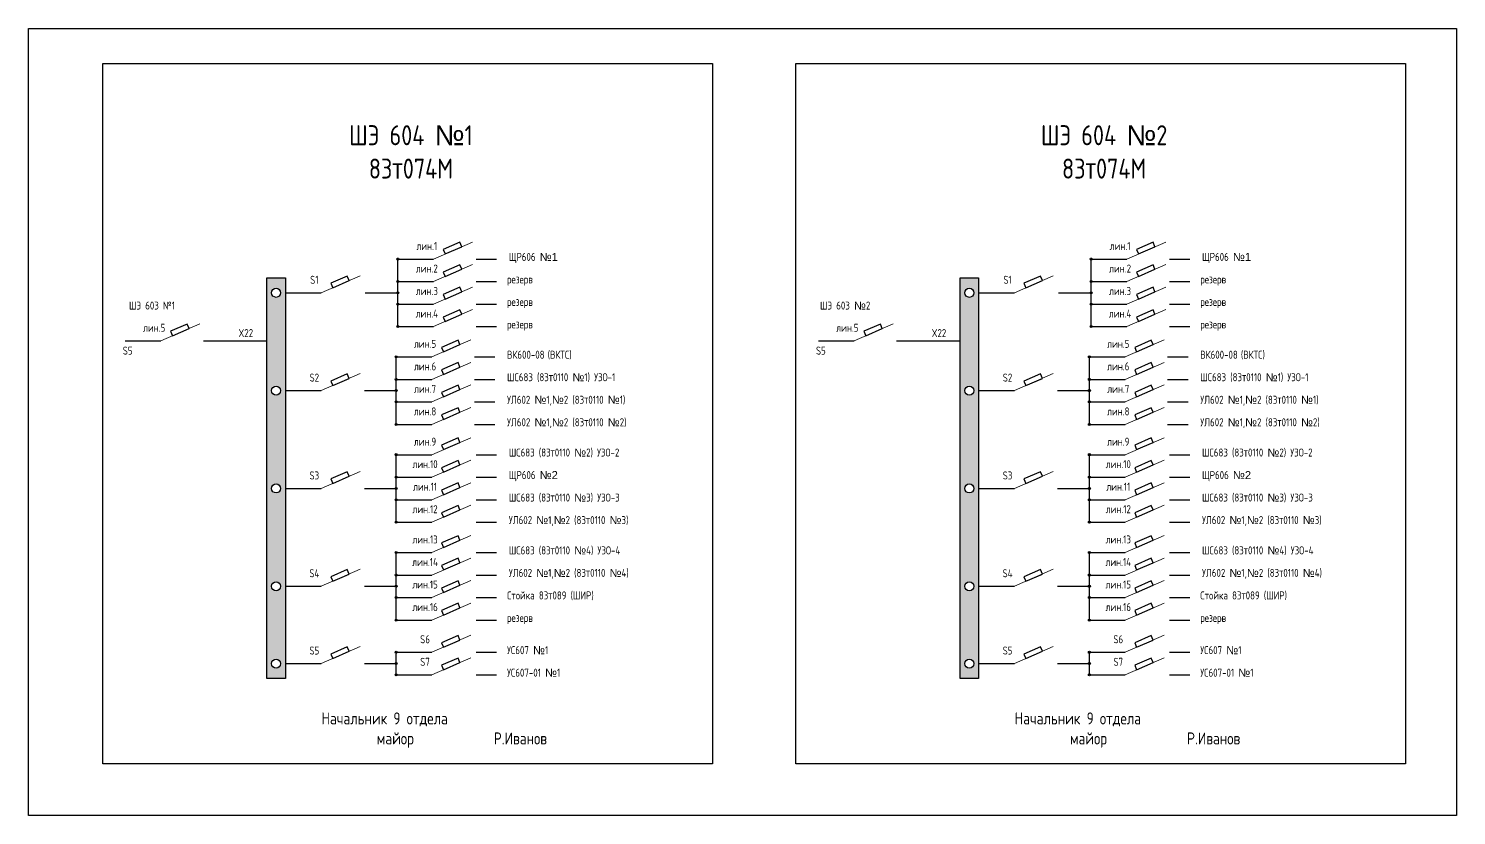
# Model space of a CAD drawing. Header units: millimetres. Extents: x 467 to 777, y 582 to 887.
# Drawn here: x 706.1 to 777.5, y 774.1 to 813.4 of the extents above; entities that cross this region are included whole.
import ezdxf

# ---------------------------------------------------------------- set-up
doc = ezdxf.new("R2010")
doc.units = ezdxf.units.MM
doc.header["$LTSCALE"] = 0.1

msp = doc.modelspace()

# ---------------------------------------------------------------- hatches: boundary and pattern name
h = msp.add_hatch(color=256)
h.paths.add_polyline_path([(724.578, 801.861), (724.528, 801.861), (724.528, 801.811, 0.414214)], flags=17)
h.paths.add_polyline_path([(724.478, 801.861, 0.414214), (724.528, 801.811), (724.528, 801.861), (724.578, 801.861, 1)])
h = msp.add_hatch(color=256)
h.paths.add_polyline_path([(759.237, 801.861), (759.186, 801.861), (759.186, 801.811, 0.414214)], flags=17)
h.paths.add_polyline_path([(759.136, 801.861, 0.414214), (759.186, 801.811), (759.186, 801.861), (759.237, 801.861, 1)])
h = msp.add_hatch(color=256)
h.paths.add_polyline_path([(717.973, 780.899), (718.904, 780.899), (718.904, 800.918), (717.973, 800.918)])
h.paths.add_polyline_path([(718.212, 790.395, -1), (718.665, 790.395, -1)], flags=16)
h.paths.add_polyline_path([(718.665, 785.506, -1), (718.212, 785.506, -1)], flags=16)
h.paths.add_polyline_path([(718.212, 795.284, -1), (718.665, 795.284, -1)], flags=16)
h.paths.add_polyline_path([(718.665, 781.644, -1), (718.212, 781.644, -1)], flags=16)
h.paths.add_polyline_path([(718.212, 800.173, -1), (718.665, 800.173, -1)], flags=16)
h = msp.add_hatch(color=256)
h.paths.add_polyline_path([(724.578, 800.735), (724.528, 800.735), (724.528, 800.685, 0.414214)], flags=17)
h.paths.add_polyline_path([(724.478, 800.735, 0.414214), (724.528, 800.685), (724.528, 800.735), (724.578, 800.735, 1)])
h = msp.add_hatch(color=256)
h.paths.add_polyline_path([(752.632, 780.899), (753.562, 780.899), (753.562, 800.918), (752.632, 800.918)])
h.paths.add_polyline_path([(752.871, 790.395, -1), (753.323, 790.395, -1)], flags=16)
h.paths.add_polyline_path([(753.323, 785.506, -1), (752.871, 785.506, -1)], flags=16)
h.paths.add_polyline_path([(752.871, 795.284, -1), (753.323, 795.284, -1)], flags=16)
h.paths.add_polyline_path([(753.323, 781.644, -1), (752.871, 781.644, -1)], flags=16)
h.paths.add_polyline_path([(752.871, 800.173, -1), (753.323, 800.173, -1)], flags=16)
h = msp.add_hatch(color=256)
h.paths.add_polyline_path([(759.237, 800.735), (759.186, 800.735), (759.186, 800.685, 0.414214)], flags=17)
h.paths.add_polyline_path([(759.136, 800.735, 0.414214), (759.186, 800.685), (759.186, 800.735), (759.237, 800.735, 1)])
h = msp.add_hatch(color=256)
h.paths.add_polyline_path([(724.578, 800.173), (724.528, 800.173), (724.528, 800.122, 0.414214)], flags=17)
h.paths.add_polyline_path([(724.478, 800.173, 0.414214), (724.528, 800.122), (724.528, 800.173), (724.578, 800.173, 1)])
h = msp.add_hatch(color=256)
h.paths.add_polyline_path([(724.578, 799.61), (724.528, 799.61), (724.528, 799.56, 0.414214)], flags=17)
h.paths.add_polyline_path([(724.478, 799.61, 0.414214), (724.528, 799.56), (724.528, 799.61), (724.578, 799.61, 1)])
h = msp.add_hatch(color=256)
h.paths.add_polyline_path([(759.237, 800.173), (759.186, 800.173), (759.186, 800.122, 0.414214)], flags=17)
h.paths.add_polyline_path([(759.136, 800.173, 0.414214), (759.186, 800.122), (759.186, 800.173), (759.237, 800.173, 1)])
h = msp.add_hatch(color=256)
h.paths.add_polyline_path([(759.237, 799.61), (759.186, 799.61), (759.186, 799.56, 0.414214)], flags=17)
h.paths.add_polyline_path([(759.136, 799.61, 0.414214), (759.186, 799.56), (759.186, 799.61), (759.237, 799.61, 1)])
h = msp.add_hatch(color=256)
h.paths.add_polyline_path([(724.578, 798.484), (724.528, 798.484), (724.528, 798.434, 0.414214)], flags=17)
h.paths.add_polyline_path([(724.478, 798.484, 0.414214), (724.528, 798.434), (724.528, 798.484), (724.578, 798.484, 1)])
h = msp.add_hatch(color=256)
h.paths.add_polyline_path([(759.237, 798.484), (759.186, 798.484), (759.186, 798.434, 0.414214)], flags=17)
h.paths.add_polyline_path([(759.136, 798.484, 0.414214), (759.186, 798.434), (759.186, 798.484), (759.237, 798.484, 1)])
h = msp.add_hatch(color=256)
h.paths.add_polyline_path([(724.489, 796.972), (724.439, 796.972), (724.439, 796.922, 0.414214)], flags=17)
h.paths.add_polyline_path([(724.389, 796.972, 0.414214), (724.439, 796.922), (724.439, 796.972), (724.489, 796.972, 1)])
h = msp.add_hatch(color=256)
h.paths.add_polyline_path([(759.148, 796.972), (759.098, 796.972), (759.098, 796.922, 0.414214)], flags=17)
h.paths.add_polyline_path([(759.047, 796.972, 0.414214), (759.098, 796.922), (759.098, 796.972), (759.148, 796.972, 1)])
h = msp.add_hatch(color=256)
h.paths.add_polyline_path([(724.489, 795.847), (724.439, 795.847), (724.439, 795.796, 0.414214)], flags=17)
h.paths.add_polyline_path([(724.389, 795.847, 0.414214), (724.439, 795.796), (724.439, 795.847), (724.489, 795.847, 1)])
h = msp.add_hatch(color=256)
h.paths.add_polyline_path([(724.489, 795.284), (724.439, 795.284), (724.439, 795.234, 0.414214)], flags=17)
h.paths.add_polyline_path([(724.389, 795.284, 0.414214), (724.439, 795.234), (724.439, 795.284), (724.489, 795.284, 1)])
h = msp.add_hatch(color=256)
h.paths.add_polyline_path([(759.148, 795.847), (759.098, 795.847), (759.098, 795.796, 0.414214)], flags=17)
h.paths.add_polyline_path([(759.047, 795.847, 0.414214), (759.098, 795.796), (759.098, 795.847), (759.148, 795.847, 1)])
h = msp.add_hatch(color=256)
h.paths.add_polyline_path([(759.148, 795.284), (759.098, 795.284), (759.098, 795.234, 0.414214)], flags=17)
h.paths.add_polyline_path([(759.047, 795.284, 0.414214), (759.098, 795.234), (759.098, 795.284), (759.148, 795.284, 1)])
h = msp.add_hatch(color=256)
h.paths.add_polyline_path([(724.489, 794.721), (724.439, 794.721), (724.439, 794.671, 0.414214)], flags=17)
h.paths.add_polyline_path([(724.389, 794.721, 0.414214), (724.439, 794.671), (724.439, 794.721), (724.489, 794.721, 1)])
h = msp.add_hatch(color=256)
h.paths.add_polyline_path([(759.148, 794.721), (759.098, 794.721), (759.098, 794.671, 0.414214)], flags=17)
h.paths.add_polyline_path([(759.047, 794.721, 0.414214), (759.098, 794.671), (759.098, 794.721), (759.148, 794.721, 1)])
h = msp.add_hatch(color=256)
h.paths.add_polyline_path([(724.489, 793.595), (724.439, 793.595), (724.439, 793.545, 0.414214)], flags=17)
h.paths.add_polyline_path([(724.389, 793.595, 0.414214), (724.439, 793.545), (724.439, 793.595), (724.489, 793.595, 1)])
h = msp.add_hatch(color=256)
h.paths.add_polyline_path([(759.148, 793.595), (759.098, 793.595), (759.098, 793.545, 0.414214)], flags=17)
h.paths.add_polyline_path([(759.047, 793.595, 0.414214), (759.098, 793.545), (759.098, 793.595), (759.148, 793.595, 1)])
h = msp.add_hatch(color=256)
h.paths.add_polyline_path([(724.489, 792.084), (724.439, 792.084), (724.439, 792.033, 0.414214)], flags=17)
h.paths.add_polyline_path([(724.389, 792.084, 0.414214), (724.439, 792.033), (724.439, 792.084), (724.489, 792.084, 1)])
h = msp.add_hatch(color=256)
h.paths.add_polyline_path([(759.148, 792.084), (759.098, 792.084), (759.098, 792.033, 0.414214)], flags=17)
h.paths.add_polyline_path([(759.047, 792.084, 0.414214), (759.098, 792.033), (759.098, 792.084), (759.148, 792.084, 1)])
h = msp.add_hatch(color=256)
h.paths.add_polyline_path([(724.489, 790.958), (724.439, 790.958), (724.439, 790.908, 0.414214)], flags=17)
h.paths.add_polyline_path([(724.389, 790.958, 0.414214), (724.439, 790.908), (724.439, 790.958), (724.489, 790.958, 1)])
h = msp.add_hatch(color=256)
h.paths.add_polyline_path([(759.148, 790.958), (759.098, 790.958), (759.098, 790.908, 0.414214)], flags=17)
h.paths.add_polyline_path([(759.047, 790.958, 0.414214), (759.098, 790.908), (759.098, 790.958), (759.148, 790.958, 1)])
h = msp.add_hatch(color=256)
h.paths.add_polyline_path([(724.489, 790.395), (724.439, 790.395), (724.439, 790.345, 0.414214)], flags=17)
h.paths.add_polyline_path([(724.389, 790.395, 0.414214), (724.439, 790.345), (724.439, 790.395), (724.489, 790.395, 1)])
h = msp.add_hatch(color=256)
h.paths.add_polyline_path([(759.148, 790.395), (759.098, 790.395), (759.098, 790.345, 0.414214)], flags=17)
h.paths.add_polyline_path([(759.047, 790.395, 0.414214), (759.098, 790.345), (759.098, 790.395), (759.148, 790.395, 1)])
h = msp.add_hatch(color=256)
h.paths.add_polyline_path([(724.489, 789.832), (724.439, 789.832), (724.439, 789.782, 0.414214)], flags=17)
h.paths.add_polyline_path([(724.389, 789.832, 0.414214), (724.439, 789.782), (724.439, 789.832), (724.489, 789.832, 1)])
h = msp.add_hatch(color=256)
h.paths.add_polyline_path([(759.148, 789.832), (759.098, 789.832), (759.098, 789.782, 0.414214)], flags=17)
h.paths.add_polyline_path([(759.047, 789.832, 0.414214), (759.098, 789.782), (759.098, 789.832), (759.148, 789.832, 1)])
h = msp.add_hatch(color=256)
h.paths.add_polyline_path([(724.489, 788.707), (724.439, 788.707), (724.439, 788.656, 0.414214)], flags=17)
h.paths.add_polyline_path([(724.389, 788.707, 0.414214), (724.439, 788.656), (724.439, 788.707), (724.489, 788.707, 1)])
h = msp.add_hatch(color=256)
h.paths.add_polyline_path([(759.148, 788.707), (759.098, 788.707), (759.098, 788.656, 0.414214)], flags=17)
h.paths.add_polyline_path([(759.047, 788.707, 0.414214), (759.098, 788.656), (759.098, 788.707), (759.148, 788.707, 1)])
h = msp.add_hatch(color=256)
h.paths.add_polyline_path([(724.489, 787.195), (724.439, 787.195), (724.439, 787.145, 0.414214)], flags=17)
h.paths.add_polyline_path([(724.389, 787.195, 0.414214), (724.439, 787.145), (724.439, 787.195), (724.489, 787.195, 1)])
h = msp.add_hatch(color=256)
h.paths.add_polyline_path([(759.148, 787.195), (759.098, 787.195), (759.098, 787.145, 0.414214)], flags=17)
h.paths.add_polyline_path([(759.047, 787.195, 0.414214), (759.098, 787.145), (759.098, 787.195), (759.148, 787.195, 1)])
h = msp.add_hatch(color=256)
h.paths.add_polyline_path([(724.489, 786.069), (724.439, 786.069), (724.439, 786.019, 0.414214)], flags=17)
h.paths.add_polyline_path([(724.389, 786.069, 0.414214), (724.439, 786.019), (724.439, 786.069), (724.489, 786.069, 1)])
h = msp.add_hatch(color=256)
h.paths.add_polyline_path([(759.148, 786.069), (759.098, 786.069), (759.098, 786.019, 0.414214)], flags=17)
h.paths.add_polyline_path([(759.047, 786.069, 0.414214), (759.098, 786.019), (759.098, 786.069), (759.148, 786.069, 1)])
h = msp.add_hatch(color=256)
h.paths.add_polyline_path([(724.489, 785.506), (724.439, 785.506), (724.439, 785.456, 0.414214)], flags=17)
h.paths.add_polyline_path([(724.389, 785.506, 0.414214), (724.439, 785.456), (724.439, 785.506), (724.489, 785.506, 1)])
h = msp.add_hatch(color=256)
h.paths.add_polyline_path([(759.148, 785.506), (759.098, 785.506), (759.098, 785.456, 0.414214)], flags=17)
h.paths.add_polyline_path([(759.047, 785.506, 0.414214), (759.098, 785.456), (759.098, 785.506), (759.148, 785.506, 1)])
h = msp.add_hatch(color=256)
h.paths.add_polyline_path([(724.489, 784.944), (724.439, 784.944), (724.439, 784.893, 0.414214)], flags=17)
h.paths.add_polyline_path([(724.389, 784.944, 0.414214), (724.439, 784.893), (724.439, 784.944), (724.489, 784.944, 1)])
h = msp.add_hatch(color=256)
h.paths.add_polyline_path([(759.148, 784.944), (759.098, 784.944), (759.098, 784.893, 0.414214)], flags=17)
h.paths.add_polyline_path([(759.047, 784.944, 0.414214), (759.098, 784.893), (759.098, 784.944), (759.148, 784.944, 1)])
h = msp.add_hatch(color=256)
h.paths.add_polyline_path([(724.489, 783.818), (724.439, 783.818), (724.439, 783.768, 0.414214)], flags=17)
h.paths.add_polyline_path([(724.389, 783.818, 0.414214), (724.439, 783.768), (724.439, 783.818), (724.489, 783.818, 1)])
h = msp.add_hatch(color=256)
h.paths.add_polyline_path([(759.148, 783.818), (759.098, 783.818), (759.098, 783.768, 0.414214)], flags=17)
h.paths.add_polyline_path([(759.047, 783.818, 0.414214), (759.098, 783.768), (759.098, 783.818), (759.148, 783.818, 1)])
h = msp.add_hatch(color=256)
h.paths.add_polyline_path([(724.489, 782.207), (724.439, 782.207), (724.439, 782.156, 0.414214)], flags=17)
h.paths.add_polyline_path([(724.389, 782.207, 0.414214), (724.439, 782.156), (724.439, 782.207), (724.489, 782.207, 1)])
h = msp.add_hatch(color=256)
h.paths.add_polyline_path([(759.148, 782.207), (759.098, 782.207), (759.098, 782.156, 0.414214)], flags=17)
h.paths.add_polyline_path([(759.047, 782.207, 0.414214), (759.098, 782.156), (759.098, 782.207), (759.148, 782.207, 1)])
h = msp.add_hatch(color=256)
h.paths.add_polyline_path([(724.489, 781.644), (724.439, 781.644), (724.439, 781.594, 0.414214)], flags=17)
h.paths.add_polyline_path([(724.389, 781.644, 0.414214), (724.439, 781.594), (724.439, 781.644), (724.489, 781.644, 1)])
h = msp.add_hatch(color=256)
h.paths.add_polyline_path([(724.489, 781.081), (724.439, 781.081), (724.439, 781.031, 0.414214)], flags=17)
h.paths.add_polyline_path([(724.389, 781.081, 0.414214), (724.439, 781.031), (724.439, 781.081), (724.489, 781.081, 1)])
h = msp.add_hatch(color=256)
h.paths.add_polyline_path([(759.148, 781.644), (759.098, 781.644), (759.098, 781.594, 0.414214)], flags=17)
h.paths.add_polyline_path([(759.047, 781.644, 0.414214), (759.098, 781.594), (759.098, 781.644), (759.148, 781.644, 1)])
h = msp.add_hatch(color=256)
h.paths.add_polyline_path([(759.148, 781.081), (759.098, 781.081), (759.098, 781.031, 0.414214)], flags=17)
h.paths.add_polyline_path([(759.047, 781.081, 0.414214), (759.098, 781.031), (759.098, 781.081), (759.148, 781.081, 1)])

# ---------------------------------------------------------------- linework, layer by layer
at = {"lineweight": 15}
for p, q in [((726.313, 801.861), (728.262, 802.71)), ((760.971, 801.861), (762.92, 802.71)), ((720.689, 800.173), (722.638, 801.022)), ((726.313, 800.735), (728.262, 801.585)), ((755.347, 800.173), (757.296, 801.022)), ((760.971, 800.735), (762.92, 801.585)), ((726.313, 799.61), (728.262, 800.459)), ((760.971, 799.61), (762.92, 800.459)), ((726.313, 798.484), (728.262, 799.333)), ((760.971, 798.484), (762.92, 799.333)), ((712.679, 797.774), (714.628, 798.624)), ((747.337, 797.774), (749.287, 798.624)), ((726.224, 796.972), (728.173, 797.821)), ((760.882, 796.972), (762.831, 797.821)), ((720.689, 795.284), (722.638, 796.133)), ((726.224, 795.847), (728.173, 796.696)), ((755.347, 795.284), (757.296, 796.133)), ((760.882, 795.847), (762.831, 796.696)), ((726.224, 794.721), (728.173, 795.57)), ((760.882, 794.721), (762.831, 795.57)), ((726.224, 793.595), (728.173, 794.445)), ((760.882, 793.595), (762.831, 794.445)), ((726.224, 792.084), (728.173, 792.933)), ((760.882, 792.084), (762.831, 792.933)), ((726.224, 790.958), (728.173, 791.807)), ((760.882, 790.958), (762.831, 791.807)), ((720.689, 790.395), (722.638, 791.244)), ((755.347, 790.395), (757.296, 791.244)), ((726.224, 789.832), (728.173, 790.682)), ((760.882, 789.832), (762.831, 790.682)), ((726.224, 788.707), (728.173, 789.556)), ((760.882, 788.707), (762.831, 789.556)), ((726.224, 787.195), (728.173, 788.044)), ((760.882, 787.195), (762.831, 788.044)), ((726.224, 786.069), (728.173, 786.918)), ((760.882, 786.069), (762.831, 786.918)), ((720.689, 785.506), (722.638, 786.356)), ((755.347, 785.506), (757.296, 786.356)), ((726.224, 784.944), (728.173, 785.793)), ((760.882, 784.944), (762.831, 785.793)), ((726.224, 783.818), (728.173, 784.667)), ((760.882, 783.818), (762.831, 784.667)), ((720.689, 781.644), (722.638, 782.493)), ((726.224, 782.207), (728.173, 783.056)), ((755.347, 781.644), (757.296, 782.493)), ((760.882, 782.207), (762.831, 783.056)), ((726.224, 781.081), (728.173, 781.93)), ((760.882, 781.081), (762.831, 781.93))]:
    msp.add_line(p, q, dxfattribs=at)
for p, q in [((724.528, 801.861), (726.313, 801.861)), ((724.528, 798.484), (724.528, 801.861)), ((728.439, 801.861), (729.461, 801.861)), ((759.186, 801.861), (760.971, 801.861)), ((759.186, 798.484), (759.186, 801.861)), ((763.097, 801.861), (764.119, 801.861)), ((724.528, 800.735), (726.313, 800.735)), ((728.439, 800.735), (729.461, 800.735)), ((759.186, 800.735), (760.971, 800.735)), ((763.097, 800.735), (764.119, 800.735)), ((718.904, 800.173), (720.689, 800.173)), ((722.899, 800.173), (724.528, 800.173)), ((724.528, 799.61), (726.313, 799.61)), ((728.439, 799.61), (729.461, 799.61)), ((753.562, 800.173), (755.347, 800.173)), ((757.558, 800.173), (759.186, 800.173)), ((759.186, 799.61), (760.971, 799.61)), ((763.097, 799.61), (764.119, 799.61)), ((724.528, 798.484), (726.313, 798.484)), ((728.439, 798.484), (729.461, 798.484)), ((759.186, 798.484), (760.971, 798.484)), ((763.097, 798.484), (764.119, 798.484)), ((710.894, 797.774), (712.679, 797.774)), ((714.805, 797.774), (717.973, 797.774)), ((745.553, 797.774), (747.337, 797.774)), ((749.463, 797.774), (752.632, 797.774)), ((724.439, 796.972), (726.224, 796.972)), ((724.439, 793.595), (724.439, 796.972)), ((728.35, 796.972), (729.372, 796.972)), ((759.098, 796.972), (760.882, 796.972)), ((759.098, 793.595), (759.098, 796.972)), ((763.008, 796.972), (764.03, 796.972)), ((718.904, 795.284), (720.689, 795.284)), ((722.855, 795.284), (724.439, 795.284)), ((724.439, 795.847), (726.224, 795.847)), ((728.35, 795.847), (729.372, 795.847)), ((753.562, 795.284), (755.347, 795.284)), ((757.513, 795.284), (759.098, 795.284)), ((759.098, 795.847), (760.882, 795.847)), ((763.008, 795.847), (764.03, 795.847)), ((724.439, 794.721), (726.224, 794.721)), ((728.35, 794.721), (729.372, 794.721)), ((759.098, 794.721), (760.882, 794.721)), ((763.008, 794.721), (764.03, 794.721)), ((724.439, 793.595), (726.224, 793.595)), ((728.35, 793.595), (729.372, 793.595)), ((759.098, 793.595), (760.882, 793.595)), ((763.008, 793.595), (764.03, 793.595)), ((724.439, 792.084), (726.224, 792.084)), ((724.439, 788.707), (724.439, 792.084)), ((728.439, 792.084), (729.461, 792.084)), ((759.098, 792.084), (760.882, 792.084)), ((759.098, 788.707), (759.098, 792.084)), ((763.097, 792.084), (764.119, 792.084)), ((718.904, 790.395), (720.689, 790.395)), ((722.855, 790.395), (724.439, 790.395)), ((724.439, 790.958), (726.224, 790.958)), ((728.439, 790.958), (729.461, 790.958)), ((753.562, 790.395), (755.347, 790.395)), ((757.513, 790.395), (759.098, 790.395)), ((759.098, 790.958), (760.882, 790.958)), ((763.097, 790.958), (764.119, 790.958)), ((724.439, 789.832), (726.224, 789.832)), ((728.439, 789.832), (729.461, 789.832)), ((759.098, 789.832), (760.882, 789.832)), ((763.097, 789.832), (764.119, 789.832)), ((724.439, 788.707), (726.224, 788.707)), ((728.439, 788.707), (729.461, 788.707)), ((759.098, 788.707), (760.882, 788.707)), ((763.097, 788.707), (764.119, 788.707)), ((724.439, 787.195), (726.224, 787.195)), ((724.439, 783.818), (724.439, 787.195)), ((728.439, 787.195), (729.461, 787.195)), ((759.098, 787.195), (760.882, 787.195)), ((759.098, 783.818), (759.098, 787.195)), ((763.097, 787.195), (764.119, 787.195)), ((724.439, 786.069), (726.224, 786.069)), ((728.439, 786.069), (729.461, 786.069)), ((759.098, 786.069), (760.882, 786.069)), ((763.097, 786.069), (764.119, 786.069)), ((718.904, 785.506), (720.689, 785.506)), ((722.855, 785.506), (724.439, 785.506)), ((753.562, 785.506), (755.347, 785.506)), ((757.513, 785.506), (759.098, 785.506)), ((724.439, 784.944), (726.224, 784.944)), ((728.439, 784.944), (729.461, 784.944)), ((759.098, 784.944), (760.882, 784.944)), ((763.097, 784.944), (764.119, 784.944)), ((724.439, 783.818), (726.224, 783.818)), ((728.439, 783.818), (729.461, 783.818)), ((759.098, 783.818), (760.882, 783.818)), ((763.097, 783.818), (764.119, 783.818)), ((724.439, 782.207), (726.224, 782.207)), ((724.439, 781.081), (724.439, 782.207)), ((728.439, 782.207), (729.461, 782.207)), ((759.098, 782.207), (760.882, 782.207)), ((759.098, 781.081), (759.098, 782.207)), ((763.097, 782.207), (764.119, 782.207)), ((718.904, 781.644), (720.689, 781.644)), ((722.855, 781.644), (724.439, 781.644)), ((724.439, 781.081), (726.224, 781.081)), ((728.439, 781.081), (729.461, 781.081)), ((753.562, 781.644), (755.347, 781.644)), ((757.513, 781.644), (759.098, 781.644)), ((759.098, 781.081), (760.882, 781.081)), ((763.097, 781.081), (764.119, 781.081))]:
    msp.add_line(p, q)
for points in [[(706.062, 813.379), (777.451, 813.379), (777.451, 774.055), (706.062, 774.055)], [(709.771, 811.637), (740.249, 811.637), (740.249, 776.638), (709.771, 776.638)], [(744.429, 811.637), (774.907, 811.637), (774.907, 776.638), (744.429, 776.638)], [(726.891, 802.113), (727.721, 802.474), (727.623, 802.698), (726.794, 802.336)], [(761.55, 802.113), (762.379, 802.474), (762.282, 802.698), (761.452, 802.336)], [(721.267, 800.425), (722.097, 800.786), (721.999, 801.009), (721.17, 800.648)], [(726.891, 800.988), (727.721, 801.349), (727.623, 801.572), (726.794, 801.211)], [(755.926, 800.425), (756.755, 800.786), (756.658, 801.009), (755.829, 800.648)], [(761.55, 800.988), (762.379, 801.349), (762.282, 801.572), (761.452, 801.211)], [(717.973, 800.918), (718.904, 800.918), (718.904, 780.899), (717.973, 780.899)], [(726.891, 799.862), (727.721, 800.223), (727.623, 800.447), (726.794, 800.085)], [(752.632, 800.918), (753.562, 800.918), (753.562, 780.899), (752.632, 780.899)], [(761.55, 799.862), (762.379, 800.223), (762.282, 800.447), (761.452, 800.085)], [(726.891, 798.736), (727.721, 799.098), (727.623, 799.321), (726.794, 798.96)], [(761.55, 798.736), (762.379, 799.098), (762.282, 799.321), (761.452, 798.96)], [(713.258, 798.027), (714.087, 798.388), (713.99, 798.611), (713.161, 798.25)], [(747.916, 798.027), (748.745, 798.388), (748.648, 798.611), (747.819, 798.25)], [(726.803, 797.224), (727.632, 797.586), (727.535, 797.809), (726.705, 797.448)], [(761.461, 797.224), (762.29, 797.586), (762.193, 797.809), (761.364, 797.448)], [(721.267, 795.536), (722.097, 795.897), (721.999, 796.121), (721.17, 795.759)], [(726.803, 796.099), (727.632, 796.46), (727.535, 796.683), (726.705, 796.322)], [(755.926, 795.536), (756.755, 795.897), (756.658, 796.121), (755.829, 795.759)], [(761.461, 796.099), (762.29, 796.46), (762.193, 796.683), (761.364, 796.322)], [(726.803, 794.973), (727.632, 795.335), (727.535, 795.558), (726.705, 795.197)], [(761.461, 794.973), (762.29, 795.335), (762.193, 795.558), (761.364, 795.197)], [(726.803, 793.848), (727.632, 794.209), (727.535, 794.432), (726.705, 794.071)], [(761.461, 793.848), (762.29, 794.209), (762.193, 794.432), (761.364, 794.071)], [(726.803, 792.336), (727.632, 792.697), (727.535, 792.92), (726.705, 792.559)], [(761.461, 792.336), (762.29, 792.697), (762.193, 792.92), (761.364, 792.559)], [(726.803, 791.21), (727.632, 791.571), (727.535, 791.795), (726.705, 791.433)], [(761.461, 791.21), (762.29, 791.571), (762.193, 791.795), (761.364, 791.433)], [(721.267, 790.647), (722.097, 791.009), (721.999, 791.232), (721.17, 790.871)], [(755.926, 790.647), (756.755, 791.009), (756.658, 791.232), (755.829, 790.871)], [(726.803, 790.085), (727.632, 790.446), (727.535, 790.669), (726.705, 790.308)], [(761.461, 790.085), (762.29, 790.446), (762.193, 790.669), (761.364, 790.308)], [(726.803, 788.959), (727.632, 789.32), (727.535, 789.543), (726.705, 789.182)], [(761.461, 788.959), (762.29, 789.32), (762.193, 789.543), (761.364, 789.182)], [(726.803, 787.447), (727.632, 787.808), (727.535, 788.032), (726.705, 787.67)], [(761.461, 787.447), (762.29, 787.808), (762.193, 788.032), (761.364, 787.67)], [(726.803, 786.321), (727.632, 786.683), (727.535, 786.906), (726.705, 786.545)], [(761.461, 786.321), (762.29, 786.683), (762.193, 786.906), (761.364, 786.545)], [(721.267, 785.759), (722.097, 786.12), (721.999, 786.343), (721.17, 785.982)], [(755.926, 785.759), (756.755, 786.12), (756.658, 786.343), (755.829, 785.982)], [(726.803, 785.196), (727.632, 785.557), (727.535, 785.78), (726.705, 785.419)], [(761.461, 785.196), (762.29, 785.557), (762.193, 785.78), (761.364, 785.419)], [(726.803, 784.07), (727.632, 784.431), (727.535, 784.655), (726.705, 784.293)], [(761.461, 784.07), (762.29, 784.431), (762.193, 784.655), (761.364, 784.293)], [(721.267, 781.896), (722.097, 782.257), (721.999, 782.481), (721.17, 782.119)], [(726.803, 782.459), (727.632, 782.82), (727.535, 783.043), (726.705, 782.682)], [(755.926, 781.896), (756.755, 782.257), (756.658, 782.481), (755.829, 782.119)], [(761.461, 782.459), (762.29, 782.82), (762.193, 783.043), (761.364, 782.682)], [(726.803, 781.333), (727.632, 781.695), (727.535, 781.918), (726.705, 781.557)], [(761.461, 781.333), (762.29, 781.695), (762.193, 781.918), (761.364, 781.557)]]:
    msp.add_lwpolyline(points, close=True)
for centre, radius in [((724.528, 801.861), 0.0503), ((759.186, 801.861), 0.0503), ((718.439, 800.173), 0.226), ((724.528, 800.735), 0.0503), ((753.097, 800.173), 0.226), ((759.186, 800.735), 0.0503), ((724.528, 800.173), 0.0503), ((724.528, 799.61), 0.0503), ((759.186, 800.173), 0.0503), ((759.186, 799.61), 0.0503), ((724.528, 798.484), 0.0503), ((759.186, 798.484), 0.0503), ((724.439, 796.972), 0.0503), ((759.098, 796.972), 0.0503), ((718.439, 795.284), 0.226), ((724.439, 795.847), 0.0503), ((724.439, 795.284), 0.0503), ((753.097, 795.284), 0.226), ((759.098, 795.847), 0.0503), ((759.098, 795.284), 0.0503), ((724.439, 794.721), 0.0503), ((759.098, 794.721), 0.0503), ((724.439, 793.595), 0.0503), ((759.098, 793.595), 0.0503), ((724.439, 792.084), 0.0503), ((759.098, 792.084), 0.0503), ((724.439, 790.958), 0.0503), ((759.098, 790.958), 0.0503), ((718.439, 790.395), 0.226), ((724.439, 790.395), 0.0503), ((753.097, 790.395), 0.226), ((759.098, 790.395), 0.0503), ((724.439, 789.832), 0.0503), ((759.098, 789.832), 0.0503), ((724.439, 788.707), 0.0503), ((759.098, 788.707), 0.0503), ((724.439, 787.195), 0.0503), ((759.098, 787.195), 0.0503), ((724.439, 786.069), 0.0503), ((759.098, 786.069), 0.0503), ((718.439, 785.506), 0.226), ((724.439, 785.506), 0.0503), ((753.097, 785.506), 0.226), ((759.098, 785.506), 0.0503), ((724.439, 784.944), 0.0503), ((759.098, 784.944), 0.0503), ((724.439, 783.818), 0.0503), ((759.098, 783.818), 0.0503), ((718.439, 781.644), 0.226), ((724.439, 782.207), 0.0503), ((753.097, 781.644), 0.226), ((759.098, 782.207), 0.0503), ((724.439, 781.644), 0.0503), ((724.439, 781.081), 0.0503), ((759.098, 781.644), 0.0503), ((759.098, 781.081), 0.0503)]:
    msp.add_circle(centre, radius)

# ---------------------------------------------------------------- texts
for s, insert, char_height, width, attachment_point in [('{\\fGOST|b0|i0|c204|p34;ШЭ 604 \\fArial|b0|i0|c204|p34;№\\fGOST|b0|i0|c0|p34;1\\fGOST|b0|i0|c204|p34;\\P83\\fArial Narrow|b0|i0|c204|p34;т\\fGOST|b0|i0|c0|p34;074M}', (725.177, 807.215), 1, 9.68531, 5), ('{\\fGOST|b0|i0|c204|p34;ШЭ 604 \\fArial|b0|i0|c204|p34;№\\fGOST|b0|i0|c0|p34;2\\fGOST|b0|i0|c204|p34;\\P83\\fArial Narrow|b0|i0|c204|p34;т\\fGOST|b0|i0|c0|p34;074M}', (759.835, 807.215), 1, 9.68531, 5), ('{\\fGOST|b0|i0|c204|p34;лин.1}', (725.973, 802.512), 0.4, 8.14451, 5), ('{\\fGOST|b0|i0|c204|p34;лин.1}', (760.632, 802.512), 0.4, 8.14451, 5), ('{\\fGOST|b0|i0|c204|p34;ЩР606 \\fArial|b0|i0|c204|p34;№1 }', (730.073, 802.168), 0.4, 8.14451, 1), ('{\\fGOST|b0|i0|c204|p34;ЩР606 \\fArial|b0|i0|c204|p34;№1 }', (764.731, 802.168), 0.4, 8.14451, 1), ('{\\fGOST|b0|i0|c204|p34;S1}', (720.349, 800.824), 0.4, 8.14451, 5), ('{\\fGOST|b0|i0|c204|p34;лин.2}', (725.973, 801.386), 0.4, 8.14451, 5), ('{\\fGOST|b0|i0|c204|p34;резерв}', (729.984, 801.043), 0.4, 8.14451, 1), ('{\\fGOST|b0|i0|c204|p34;S1}', (755.008, 800.824), 0.4, 8.14451, 5), ('{\\fGOST|b0|i0|c204|p34;лин.2}', (760.632, 801.386), 0.4, 8.14451, 5), ('{\\fGOST|b0|i0|c204|p34;резерв}', (764.643, 801.043), 0.4, 8.14451, 1), ('{\\fGOST|b0|i0|c204|p34;лин.3}', (725.973, 800.261), 0.4, 8.14451, 5), ('{\\fGOST|b0|i0|c204|p34;лин.3}', (760.632, 800.261), 0.4, 8.14451, 5), ('{\\fGOST|b0|i0|c204|p34;ШЭ 603 №1}', (712.231, 799.536), 0.4, 9.68531, 5), ('{\\fGOST|b0|i0|c204|p34;резерв}', (729.984, 799.917), 0.4, 8.14451, 1), ('{\\fGOST|b0|i0|c204|p34;ШЭ 603 \\fArial|b0|i0|c204|p34;№\\fGOST|b0|i0|c0|p34;2}', (746.89, 799.536), 0.4, 9.68531, 5), ('{\\fGOST|b0|i0|c204|p34;резерв}', (764.643, 799.917), 0.4, 8.14451, 1), ('{\\fGOST|b0|i0|c204|p34;лин.4}', (725.973, 799.135), 0.4, 8.14451, 5), ('{\\fGOST|b0|i0|c204|p34;лин.4}', (760.632, 799.135), 0.4, 8.14451, 5), ('{\\fGOST|b0|i0|c204|p34;лин.\\fGOST|b0|i0|c0|p34;5}', (712.34, 798.425), 0.4, 8.14451, 5), ('{\\fGOST|b0|i0|c0|p34;X22}', (716.922, 798.16), 0.4, 8.14451, 5), ('{\\fGOST|b0|i0|c204|p34;резерв}', (729.984, 798.792), 0.4, 8.14451, 1), ('{\\fGOST|b0|i0|c204|p34;лин.\\fGOST|b0|i0|c0|p34;5}', (746.998, 798.425), 0.4, 8.14451, 5), ('{\\fGOST|b0|i0|c0|p34;X22}', (751.58, 798.16), 0.4, 8.14451, 5), ('{\\fGOST|b0|i0|c204|p34;резерв}', (764.643, 798.792), 0.4, 8.14451, 1), ('{\\fGOST|b0|i0|c204|p34;S\\fGOST|b0|i0|c0|p34;5}', (711.016, 797.283), 0.4, 8.14451, 5), ('{\\fGOST|b0|i0|c204|p34;лин.5}', (725.884, 797.623), 0.4, 8.14451, 5), ('{\\fGOST|b0|i0|c204|p34;S\\fGOST|b0|i0|c0|p34;5}', (745.675, 797.283), 0.4, 8.14451, 5), ('{\\fGOST|b0|i0|c204|p34;лин.5}', (760.543, 797.623), 0.4, 8.14451, 5), ('{\\fGOST|b0|i0|c204|p34;ВК600-\\fGOST|b0|i0|c0|p34;08\\fArial|b0|i0|c204|p34; \\fGOST|b0|i0|c204|p34;(ВКТС)}', (729.984, 797.28), 0.4, 8.14451, 1), ('{\\fGOST|b0|i0|c204|p34;ВК600-\\fGOST|b0|i0|c0|p34;08\\fArial|b0|i0|c204|p34; \\fGOST|b0|i0|c204|p34;(ВКТС)}', (764.643, 797.28), 0.4, 8.14451, 1), ('{\\fGOST|b0|i0|c204|p34;S2}', (720.349, 795.935), 0.4, 8.14451, 5), ('{\\fGOST|b0|i0|c204|p34;лин.6}', (725.884, 796.498), 0.4, 8.14451, 5), ('{\\fGOST|b0|i0|c204|p34;ШС683 (83\\fArial Narrow|b0|i0|c204|p34;т\\fGOST|b0|i0|c204|p34;0110 \\fArial|b0|i0|c204|p34;№\\fGOST|b0|i0|c204|p34;1) УЗО-1}', (729.984, 796.154), 0.4, 9.36599, 1), ('{\\fGOST|b0|i0|c204|p34;S2}', (755.008, 795.935), 0.4, 8.14451, 5), ('{\\fGOST|b0|i0|c204|p34;лин.6}', (760.543, 796.498), 0.4, 8.14451, 5), ('{\\fGOST|b0|i0|c204|p34;ШС683 (83\\fArial Narrow|b0|i0|c204|p34;т\\fGOST|b0|i0|c204|p34;0110 \\fArial|b0|i0|c204|p34;№\\fGOST|b0|i0|c204|p34;1) УЗО-1}', (764.643, 796.154), 0.4, 9.36599, 1), ('{\\fGOST|b0|i0|c204|p34;лин.7}', (725.884, 795.372), 0.4, 8.14451, 5), ('{\\fGOST|b0|i0|c204|p34;лин.7}', (760.543, 795.372), 0.4, 8.14451, 5), ('{\\fGOST|b0|i0|c204|p34;УЛ602 \\fArial|b0|i0|c204|p34;№\\fGOST|b0|i0|c204|p34;1,\\fArial|b0|i0|c204|p34;№\\fGOST|b0|i0|c204|p34;2\\fGOST|b0|i0|c0|p34; \\fGOST|b0|i0|c204|p34;(83\\fArial Narrow|b0|i0|c204|p34;т\\fGOST|b0|i0|c204|p34;0110 \\fArial|b0|i0|c204|p34;№\\fGOST|b0|i0|c204|p34;1)}', (729.984, 795.028), 0.4, 9.36599, 1), ('{\\fGOST|b0|i0|c204|p34;УЛ602 \\fArial|b0|i0|c204|p34;№\\fGOST|b0|i0|c204|p34;1,\\fArial|b0|i0|c204|p34;№\\fGOST|b0|i0|c204|p34;2\\fGOST|b0|i0|c0|p34; \\fGOST|b0|i0|c204|p34;(83\\fArial Narrow|b0|i0|c204|p34;т\\fGOST|b0|i0|c204|p34;0110 \\fArial|b0|i0|c204|p34;№\\fGOST|b0|i0|c204|p34;1)}', (764.643, 795.028), 0.4, 9.36599, 1), ('{\\fGOST|b0|i0|c204|p34;лин.8}', (725.884, 794.246), 0.4, 8.14451, 5), ('{\\fGOST|b0|i0|c204|p34;УЛ602 \\fArial|b0|i0|c204|p34;№\\fGOST|b0|i0|c204|p34;1,\\fArial|b0|i0|c204|p34;№\\fGOST|b0|i0|c204|p34;2\\fGOST|b0|i0|c0|p34; \\fGOST|b0|i0|c204|p34;(83\\fArial Narrow|b0|i0|c204|p34;т\\fGOST|b0|i0|c204|p34;0110 \\fArial|b0|i0|c204|p34;№\\fGOST|b0|i0|c0|p34;2\\fGOST|b0|i0|c204|p34;)}', (729.984, 793.903), 0.4, 9.36599, 1), ('{\\fGOST|b0|i0|c204|p34;лин.8}', (760.543, 794.246), 0.4, 8.14451, 5), ('{\\fGOST|b0|i0|c204|p34;УЛ602 \\fArial|b0|i0|c204|p34;№\\fGOST|b0|i0|c204|p34;1,\\fArial|b0|i0|c204|p34;№\\fGOST|b0|i0|c204|p34;2\\fGOST|b0|i0|c0|p34; \\fGOST|b0|i0|c204|p34;(83\\fArial Narrow|b0|i0|c204|p34;т\\fGOST|b0|i0|c204|p34;0110 \\fArial|b0|i0|c204|p34;№\\fGOST|b0|i0|c0|p34;2\\fGOST|b0|i0|c204|p34;)}', (764.643, 793.903), 0.4, 9.36599, 1), ('{\\fGOST|b0|i0|c204|p34;лин.9}', (725.884, 792.735), 0.4, 8.14451, 5), ('{\\fGOST|b0|i0|c204|p34;ШС683 (83\\fArial Narrow|b0|i0|c204|p34;т\\fGOST|b0|i0|c204|p34;0110 \\fArial|b0|i0|c204|p34;№\\fGOST|b0|i0|c0|p34;2\\fGOST|b0|i0|c204|p34;) УЗО-\\fGOST|b0|i0|c0|p34;2}', (730.073, 792.391), 0.4, 9.36599, 1), ('{\\fGOST|b0|i0|c204|p34;лин.9}', (760.543, 792.735), 0.4, 8.14451, 5), ('{\\fGOST|b0|i0|c204|p34;ШС683 (83\\fArial Narrow|b0|i0|c204|p34;т\\fGOST|b0|i0|c204|p34;0110 \\fArial|b0|i0|c204|p34;№\\fGOST|b0|i0|c0|p34;2\\fGOST|b0|i0|c204|p34;) УЗО-\\fGOST|b0|i0|c0|p34;2}', (764.731, 792.391), 0.4, 9.36599, 1), ('{\\fGOST|b0|i0|c204|p34;лин.10}', (725.884, 791.609), 0.4, 8.14451, 5), ('{\\fGOST|b0|i0|c204|p34;лин.10}', (760.543, 791.609), 0.4, 8.14451, 5), ('{\\fGOST|b0|i0|c204|p34;S3}', (720.349, 791.046), 0.4, 8.14451, 5), ('{\\fGOST|b0|i0|c204|p34;ЩР606 \\fArial|b0|i0|c204|p34;№\\fArial|b0|i0|c0|p34;2\\fArial|b0|i0|c204|p34; }', (730.073, 791.265), 0.4, 8.14451, 1), ('{\\fGOST|b0|i0|c204|p34;S3}', (755.008, 791.046), 0.4, 8.14451, 5), ('{\\fGOST|b0|i0|c204|p34;ЩР606 \\fArial|b0|i0|c204|p34;№\\fArial|b0|i0|c0|p34;2\\fArial|b0|i0|c204|p34; }', (764.731, 791.265), 0.4, 8.14451, 1), ('{\\fGOST|b0|i0|c204|p34;лин.11}', (725.884, 790.483), 0.4, 8.14451, 5), ('{\\fGOST|b0|i0|c204|p34;лин.11}', (760.543, 790.483), 0.4, 8.14451, 5), ('{\\fGOST|b0|i0|c204|p34;ШС683 (83\\fArial Narrow|b0|i0|c204|p34;т\\fGOST|b0|i0|c204|p34;0110 \\fArial|b0|i0|c204|p34;№\\fGOST|b0|i0|c0|p34;3\\fGOST|b0|i0|c204|p34;) УЗО-\\fGOST|b0|i0|c0|p34;3}', (730.073, 790.14), 0.4, 9.36599, 1), ('{\\fGOST|b0|i0|c204|p34;ШС683 (83\\fArial Narrow|b0|i0|c204|p34;т\\fGOST|b0|i0|c204|p34;0110 \\fArial|b0|i0|c204|p34;№\\fGOST|b0|i0|c0|p34;3\\fGOST|b0|i0|c204|p34;) УЗО-\\fGOST|b0|i0|c0|p34;3}', (764.731, 790.14), 0.4, 9.36599, 1), ('{\\fGOST|b0|i0|c204|p34;лин.12}', (725.884, 789.358), 0.4, 8.14451, 5), ('{\\fGOST|b0|i0|c204|p34;УЛ602 \\fArial|b0|i0|c204|p34;№\\fGOST|b0|i0|c204|p34;1,\\fArial|b0|i0|c204|p34;№\\fGOST|b0|i0|c204|p34;2\\fGOST|b0|i0|c0|p34; \\fGOST|b0|i0|c204|p34;(83\\fArial Narrow|b0|i0|c204|p34;т\\fGOST|b0|i0|c204|p34;0110 \\fArial|b0|i0|c204|p34;№\\fGOST|b0|i0|c0|p34;3\\fGOST|b0|i0|c204|p34;)}', (730.073, 789.014), 0.4, 9.36599, 1), ('{\\fGOST|b0|i0|c204|p34;лин.12}', (760.543, 789.358), 0.4, 8.14451, 5), ('{\\fGOST|b0|i0|c204|p34;УЛ602 \\fArial|b0|i0|c204|p34;№\\fGOST|b0|i0|c204|p34;1,\\fArial|b0|i0|c204|p34;№\\fGOST|b0|i0|c204|p34;2\\fGOST|b0|i0|c0|p34; \\fGOST|b0|i0|c204|p34;(83\\fArial Narrow|b0|i0|c204|p34;т\\fGOST|b0|i0|c204|p34;0110 \\fArial|b0|i0|c204|p34;№\\fGOST|b0|i0|c0|p34;3\\fGOST|b0|i0|c204|p34;)}', (764.731, 789.014), 0.4, 9.36599, 1), ('{\\fGOST|b0|i0|c204|p34;лин.13}', (725.884, 787.846), 0.4, 8.14451, 5), ('{\\fGOST|b0|i0|c204|p34;ШС683 (83\\fArial Narrow|b0|i0|c204|p34;т\\fGOST|b0|i0|c204|p34;0110 \\fArial|b0|i0|c204|p34;№\\fGOST|b0|i0|c0|p34;4\\fGOST|b0|i0|c204|p34;) УЗО-\\fGOST|b0|i0|c0|p34;4}', (730.073, 787.502), 0.4, 9.36599, 1), ('{\\fGOST|b0|i0|c204|p34;лин.13}', (760.543, 787.846), 0.4, 8.14451, 5), ('{\\fGOST|b0|i0|c204|p34;ШС683 (83\\fArial Narrow|b0|i0|c204|p34;т\\fGOST|b0|i0|c204|p34;0110 \\fArial|b0|i0|c204|p34;№\\fGOST|b0|i0|c0|p34;4\\fGOST|b0|i0|c204|p34;) УЗО-\\fGOST|b0|i0|c0|p34;4}', (764.731, 787.502), 0.4, 9.36599, 1), ('{\\fGOST|b0|i0|c204|p34;лин.14}', (725.884, 786.72), 0.4, 8.14451, 5), ('{\\fGOST|b0|i0|c204|p34;лин.14}', (760.543, 786.72), 0.4, 8.14451, 5), ('{\\fGOST|b0|i0|c204|p34;S4}', (720.349, 786.157), 0.4, 8.14451, 5), ('{\\fGOST|b0|i0|c204|p34;УЛ602 \\fArial|b0|i0|c204|p34;№\\fGOST|b0|i0|c204|p34;1,\\fArial|b0|i0|c204|p34;№\\fGOST|b0|i0|c204|p34;2\\fGOST|b0|i0|c0|p34; \\fGOST|b0|i0|c204|p34;(83\\fArial Narrow|b0|i0|c204|p34;т\\fGOST|b0|i0|c204|p34;0110 \\fArial|b0|i0|c204|p34;№\\fGOST|b0|i0|c0|p34;4\\fGOST|b0|i0|c204|p34;)}', (730.073, 786.377), 0.4, 9.36599, 1), ('{\\fGOST|b0|i0|c204|p34;S4}', (755.008, 786.157), 0.4, 8.14451, 5), ('{\\fGOST|b0|i0|c204|p34;УЛ602 \\fArial|b0|i0|c204|p34;№\\fGOST|b0|i0|c204|p34;1,\\fArial|b0|i0|c204|p34;№\\fGOST|b0|i0|c204|p34;2\\fGOST|b0|i0|c0|p34; \\fGOST|b0|i0|c204|p34;(83\\fArial Narrow|b0|i0|c204|p34;т\\fGOST|b0|i0|c204|p34;0110 \\fArial|b0|i0|c204|p34;№\\fGOST|b0|i0|c0|p34;4\\fGOST|b0|i0|c204|p34;)}', (764.731, 786.377), 0.4, 9.36599, 1), ('{\\fGOST|b0|i0|c204|p34;лин.15}', (725.884, 785.595), 0.4, 8.14451, 5), ('{\\fGOST|b0|i0|c204|p34;Стойка 83\\fArial Narrow|b0|i0|c204|p34;т\\fGOST|b0|i0|c204|p34;089 (ШИР)}', (729.984, 785.251), 0.4, 8.14451, 1), ('{\\fGOST|b0|i0|c204|p34;лин.15}', (760.543, 785.595), 0.4, 8.14451, 5), ('{\\fGOST|b0|i0|c204|p34;Стойка 83\\fArial Narrow|b0|i0|c204|p34;т\\fGOST|b0|i0|c204|p34;089 (ШИР)}', (764.643, 785.251), 0.4, 8.14451, 1), ('{\\fGOST|b0|i0|c204|p34;лин.16}', (725.884, 784.469), 0.4, 8.14451, 5), ('{\\fGOST|b0|i0|c204|p34;лин.16}', (760.543, 784.469), 0.4, 8.14451, 5), ('{\\fGOST|b0|i0|c204|p34;резерв}', (729.984, 784.125), 0.4, 8.14451, 1), ('{\\fGOST|b0|i0|c204|p34;резерв}', (764.643, 784.125), 0.4, 8.14451, 1), ('{\\fGOST|b0|i0|c204|p34;S5}', (720.349, 782.295), 0.4, 8.14451, 5), ('{\\fGOST|b0|i0|c0|p34;S6}', (725.884, 782.858), 0.4, 8.14451, 5), ('{\\fGOST|b0|i0|c204|p34;УС607 \\fArial|b0|i0|c204|p34;№\\fGOST|b0|i0|c204|p34;1}', (729.984, 782.514), 0.4, 8.14451, 1), ('{\\fGOST|b0|i0|c204|p34;S5}', (755.008, 782.295), 0.4, 8.14451, 5), ('{\\fGOST|b0|i0|c0|p34;S6}', (760.543, 782.858), 0.4, 8.14451, 5), ('{\\fGOST|b0|i0|c204|p34;УС607 \\fArial|b0|i0|c204|p34;№\\fGOST|b0|i0|c204|p34;1}', (764.643, 782.514), 0.4, 8.14451, 1), ('{\\fGOST|b0|i0|c0|p34;S7}', (725.884, 781.732), 0.4, 8.14451, 5), ('{\\fGOST|b0|i0|c0|p34;S7}', (760.543, 781.732), 0.4, 8.14451, 5), ('{\\fGOST|b0|i0|c204|p34;УС607\\fGOST|b0|i0|c0|p34;-01\\fGOST|b0|i0|c204|p34; \\fArial|b0|i0|c204|p34;№\\fGOST|b0|i0|c204|p34;1}', (729.984, 781.388), 0.4, 8.14451, 1), ('{\\fGOST|b0|i0|c204|p34;УС607\\fGOST|b0|i0|c0|p34;-01\\fGOST|b0|i0|c204|p34; \\fArial|b0|i0|c204|p34;№\\fGOST|b0|i0|c204|p34;1}', (764.643, 781.388), 0.4, 8.14451, 1), ('{\\fGOST|b0|i0|c204|p34;Начальник 9 отдела\\P         майор             Р.Иванов}', (720.703, 778.322), 0.6, 24.82154, 4), ('{\\fGOST|b0|i0|c204|p34;Начальник 9 отдела\\P         майор             Р.Иванов}', (755.362, 778.322), 0.6, 24.82154, 4)]:
    msp.add_mtext(s, dxfattribs=dict(insert=insert, char_height=char_height, width=width, attachment_point=attachment_point))

doc.saveas('drawing.dxf')
